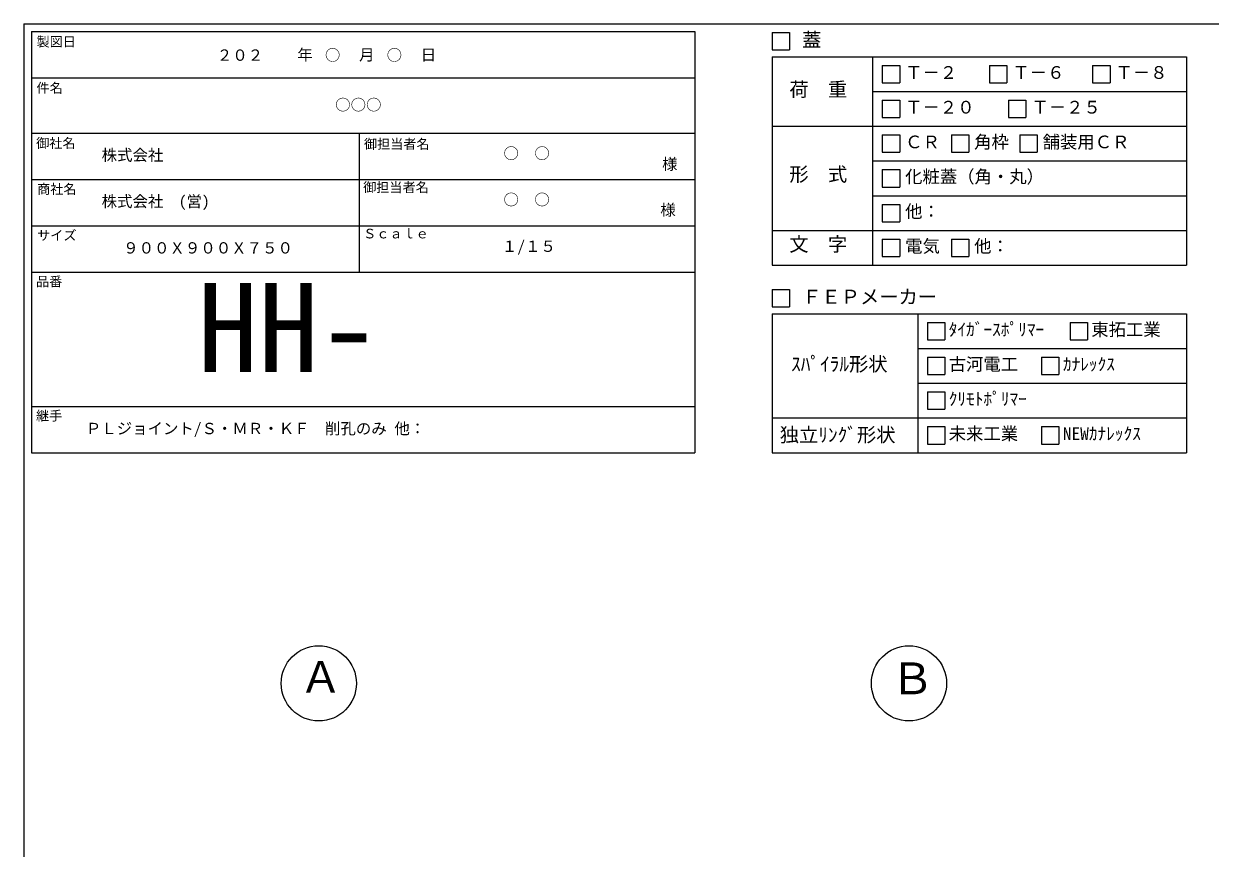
# Model space of a CAD drawing. Units: millimetres, scale not verified. Extents: x -4890 to 18490, y -2308 to 2308.
# Drawn here: x -1230 to 1846, y 171 to 2308 of the extents above; entities that cross this region are included whole.
import ezdxf
from ezdxf.enums import TextEntityAlignment as Align

# ---------------------------------------------------------------- set-up
doc = ezdxf.new("R2010")
doc.units = ezdxf.units.MM
doc.header["$LTSCALE"] = 10
doc.linetypes.add('USER5', pattern=[3.185, 0.01, -3.175])
for name, color, linetype, lineweight in [('0-2_waku', 7, 'Continuous', 18), ('0-3_gaikei', 7, 'Continuous', 18), ('0-4_kakure', 7, 'USER5', 18), ('0-D_文字１', 7, 'Continuous', 18)]:
    doc.layers.add(name, color=color, linetype=linetype, lineweight=lineweight)
doc.styles.add('ＭＳ ゴシック', font='')
doc.styles.get('ＭＳ ゴシック').set_extended_font_data('MS Gothic')

msp = doc.modelspace()

# ---------------------------------------------------------------- linework, layer by layer
at = {"layer": '0-2_waku'}
for p, q in [((-1230, 2308.16), (-1230, -1966.84)), ((-1230, 2308.16), (4890, 2308.16)), ((-1210, 2288.16), (-1210, 1196.16)), ((-1210, 2288.16), (510, 2288.16)), ((-1210, 2288.16), (-1210, 1196.16)), ((-1210, 2288.16), (510, 2288.16)), ((-1210, 2288.16), (-1210, 1196.16)), ((510, 2288.16), (510, 1196.16)), ((710, 2222.39), (1785, 2222.39)), ((710, 2222.39), (710, 1682.39)), ((970.66, 2222.39), (970.66, 1682.39)), ((1785, 2222.39), (1785, 1682.39)), ((-1210, 2168.16), (510, 2168.16)), ((-1210, 2168.16), (510, 2168.16)), ((-1210, 2168.16), (510, 2168.16)), ((-1210, 2168.16), (510, 2168.16)), ((970.66, 2132.39), (1785, 2132.39)), ((710, 2042.39), (1785, 2042.39)), ((-1210, 2024.16), (510, 2024.16)), ((-1210, 2024.16), (510, 2024.16)), ((-360, 2024.16), (-360, 1664.16)), ((970.66, 1952.39), (1785, 1952.39)), ((-1210, 1904.16), (510, 1904.16)), ((970.66, 1862.39), (1785, 1862.39)), ((-1210, 1784.16), (510, 1784.16)), ((710, 1772.39), (1785, 1772.39)), ((-1210, 1664.16), (510, 1664.16)), ((710, 1682.39), (1785, 1682.39)), ((710, 1556.16), (1785, 1556.16)), ((710, 1556.16), (710, 1196.16)), ((1087.81, 1556.16), (1087.81, 1196.16)), ((1785, 1556.16), (1785, 1196.16)), ((1087.81, 1466.16), (1785, 1466.16)), ((1087.81, 1376.16), (1785, 1376.16)), ((-1210, 1316.16), (510, 1316.16)), ((710, 1286.16), (1785, 1286.16)), ((-1210, 1196.16), (510, 1196.16)), ((710, 1196.16), (1785, 1196.16)), ((710, 1196.16), (1785, 1196.16))]:
    msp.add_line(p, q, dxfattribs=at)
at = {"layer": '0-3_gaikei'}
for centre in [(-465, 598.16), (1065, 598.16)]:
    msp.add_circle(centre, 97.5, dxfattribs=at)
at = {"layer": '0-D_文字１'}
for p, q in [((710, 2285.2), (710, 2240.2)), ((710, 2240.2), (755, 2240.2)), ((995.97, 2199.89), (1040.97, 2199.89)), ((995.97, 2199.89), (995.97, 2154.89)), ((995.97, 2199.89), (995.97, 2154.89)), ((995.97, 2199.89), (1040.97, 2199.89)), ((995.97, 2199.89), (995.97, 2154.89)), ((995.97, 2199.89), (1040.97, 2199.89)), ((1040.97, 2199.89), (1040.97, 2154.89)), ((1040.97, 2199.89), (1040.97, 2154.89)), ((1040.97, 2199.89), (1040.97, 2154.89)), ((1274.05, 2199.89), (1319.05, 2199.89)), ((1274.05, 2199.89), (1274.05, 2154.89)), ((1319.05, 2199.89), (1319.05, 2154.89)), ((1541.25, 2199.89), (1586.25, 2199.89)), ((1541.25, 2199.89), (1541.25, 2154.89)), ((1586.25, 2199.89), (1586.25, 2154.89)), ((995.97, 2154.89), (1040.97, 2154.89)), ((995.97, 2154.89), (1040.97, 2154.89)), ((995.97, 2154.89), (1040.97, 2154.89)), ((1274.05, 2154.89), (1319.05, 2154.89)), ((1541.25, 2154.89), (1586.25, 2154.89)), ((995.97, 2109.89), (1040.97, 2109.89)), ((995.97, 2109.89), (995.97, 2064.89)), ((1040.97, 2109.89), (1040.97, 2064.89)), ((1323.45, 2109.89), (1368.45, 2109.89)), ((1323.45, 2109.89), (1323.45, 2064.89)), ((1368.45, 2109.89), (1368.45, 2064.89)), ((995.97, 2064.89), (1040.97, 2064.89)), ((1323.45, 2064.89), (1368.45, 2064.89)), ((995.97, 2019.89), (1040.97, 2019.89)), ((995.97, 2019.89), (995.97, 1974.89)), ((995.97, 2019.89), (995.97, 1974.89)), ((1040.97, 2019.89), (1040.97, 1974.89)), ((1040.97, 2019.89), (1040.97, 1974.89)), ((1174.96, 2019.89), (1219.96, 2019.89)), ((1174.96, 2019.89), (1174.96, 1974.89)), ((1219.96, 2019.89), (1219.96, 1974.89)), ((1352.47, 2019.89), (1397.47, 2019.89)), ((1352.47, 2019.89), (1352.47, 1974.89)), ((1397.47, 2019.89), (1397.47, 1974.89)), ((995.97, 1974.89), (1040.97, 1974.89)), ((995.97, 1974.89), (1040.97, 1974.89)), ((1174.96, 1974.89), (1219.96, 1974.89)), ((1352.47, 1974.89), (1397.47, 1974.89)), ((995.97, 1929.89), (995.97, 1884.89)), ((1040.97, 1929.89), (1040.97, 1884.89)), ((995.97, 1884.89), (1040.97, 1884.89)), ((995.97, 1839.89), (1040.97, 1839.89)), ((995.97, 1839.89), (995.97, 1794.89)), ((995.97, 1839.89), (995.97, 1794.89)), ((1040.97, 1839.89), (1040.97, 1794.89)), ((1040.97, 1839.89), (1040.97, 1794.89)), ((995.97, 1794.89), (1040.97, 1794.89)), ((995.97, 1794.89), (1040.97, 1794.89)), ((995.97, 1749.89), (995.97, 1704.89)), ((1174.96, 1749.89), (1174.96, 1704.89)), ((995.97, 1704.89), (1040.97, 1704.89)), ((1174.96, 1704.89), (1219.96, 1704.89)), ((710, 1618.98), (710, 1573.98)), ((710, 1573.98), (755, 1573.98)), ((1113.11, 1533.66), (1113.11, 1488.66)), ((1482.7, 1533.66), (1527.7, 1533.66)), ((1482.7, 1533.66), (1482.7, 1488.66)), ((1482.7, 1533.66), (1527.7, 1533.66)), ((1482.7, 1533.66), (1482.7, 1488.66)), ((1482.7, 1533.66), (1527.7, 1533.66)), ((1482.7, 1533.66), (1482.7, 1488.66)), ((1527.7, 1533.66), (1527.7, 1488.66)), ((1527.7, 1533.66), (1527.7, 1488.66)), ((1527.7, 1533.66), (1527.7, 1488.66)), ((1113.11, 1488.66), (1158.11, 1488.66)), ((1482.7, 1488.66), (1527.7, 1488.66)), ((1482.7, 1488.66), (1527.7, 1488.66)), ((1482.7, 1488.66), (1527.7, 1488.66)), ((1113.11, 1443.66), (1158.11, 1443.66)), ((1113.11, 1443.66), (1113.11, 1398.66)), ((1158.11, 1443.66), (1158.11, 1398.66)), ((1409.02, 1443.66), (1409.02, 1398.66)), ((1113.11, 1398.66), (1158.11, 1398.66)), ((1409.02, 1398.66), (1454.02, 1398.66)), ((1113.11, 1353.66), (1113.11, 1308.66)), ((1113.11, 1308.66), (1158.11, 1308.66)), ((1113.11, 1263.66), (1158.11, 1263.66)), ((1113.11, 1263.66), (1113.11, 1218.66)), ((1158.11, 1263.66), (1158.11, 1218.66)), ((1409.02, 1263.66), (1454.02, 1263.66)), ((1409.02, 1263.66), (1409.02, 1218.66)), ((1454.02, 1263.66), (1454.02, 1218.66)), ((1113.11, 1218.66), (1158.11, 1218.66)), ((1409.02, 1218.66), (1454.02, 1218.66))]:
    msp.add_line(p, q, dxfattribs=at)
for points in [[(710, 2285.2), (755, 2285.2), (755, 2240.2)], [(710, 2285.2), (755, 2285.2), (755, 2240.2)], [(995.97, 2019.89), (1040.97, 2019.89), (1040.97, 1974.89)], [(995.97, 2019.89), (995.97, 1974.89), (1040.97, 1974.89)], [(995.97, 1929.89), (1040.97, 1929.89), (1040.97, 1884.89)], [(995.97, 1839.89), (1040.97, 1839.89), (1040.97, 1794.89)], [(995.97, 1839.89), (995.97, 1794.89), (1040.97, 1794.89)], [(995.97, 1749.89), (1040.97, 1749.89), (1040.97, 1704.89)], [(1174.96, 1749.89), (1219.96, 1749.89), (1219.96, 1704.89)], [(710, 1618.98), (755, 1618.98), (755, 1573.98)], [(1113.11, 1533.66), (1158.11, 1533.66), (1158.11, 1488.66)], [(1409.02, 1443.66), (1454.02, 1443.66), (1454.02, 1398.66)], [(1113.11, 1353.66), (1158.11, 1353.66), (1158.11, 1308.66)]]:
    msp.add_lwpolyline(points, dxfattribs=at)

# ---------------------------------------------------------------- texts
at = {"layer": '0-4_kakure', "style": 'ＭＳ ゴシック'}
for s, p in [('\u3000\u3000２０２\u3000\u3000\u3000\u3000○\u3000\u3000\u3000○', (-809.17, 2203.33)), ('○○○', (-422.49, 2074.5)), ('株式会社', (-1028, 1944.25)), ('○\u3000○', (13.78, 1948.63)), ('株式会社\u3000(営)', (-1028, 1824.25)), ('○\u3000○', (13.78, 1828.63))]:
    msp.add_text(s, height=29.33, dxfattribs=at).set_placement(p, align=Align.BOTTOM_LEFT)
at = {"layer": '0-D_文字１', "style": 'ＭＳ ゴシック'}
for s, height, p in [('製図日', 24.93, (-1196.73, 2241.72)), ('蓋', 36.66, (788.08, 2237.28)), ('\u3000\u3000年\u3000\u3000\u3000月\u3000\u3000\u3000日', 29.33, (-600.69, 2204.11)), ('Ｔ－２', 32.99, (1055.11, 2155.37)), ('Ｔ－６', 32.99, (1333.19, 2155.37)), ('Ｔ－８', 32.99, (1600.4, 2155.37)), ('件名', 24.93, (-1196.73, 2121.72)), ('荷\u3000重', 36.66, (754.96, 2108.58)), ('Ｔ－２０', 32.99, (1055.11, 2065.37)), ('Ｔ－２５', 32.99, (1382.59, 2065.37)), ('御社名', 24.93, (-1197.71, 1978.71)), ('御担当者名', 24.93, (-347.8, 1976.5)), ('御担当者名', 24.93, (-347.8, 1976.5)), ('ＣＲ', 32.99, (1055.11, 1975.37)), ('角枠', 32.99, (1234.1, 1975.37)), ('舗装用ＣＲ', 32.99, (1411.61, 1975.37)), ('様', 29.33, (424.95, 1921)), ('形\u3000式', 36.66, (754.96, 1888.62)), ('化粧蓋（角・丸）', 32.99, (1055.11, 1885.37)), ('商社名', 24.93, (-1195.1, 1859.67)), ('御担当者名', 24.93, (-350.01, 1864.19)), ('様', 29.33, (420.46, 1802.08)), ('他：', 32.99, (1055.11, 1795.37)), ('サイズ', 24.93, (-1195.1, 1739.67)), ('Ｓｃａｌｅ', 24.93, (-350.01, 1744.19)), ('文\u3000字', 36.66, (754.96, 1707.14)), ('９００Ｘ９００Ｘ７５０', 29.33, (-972.11, 1703.63)), ('１/１５', 29.33, (9.73, 1707.87)), ('電気', 32.99, (1055.11, 1705.37)), ('他：', 32.99, (1234.1, 1705.37)), ('品番', 24.93, (-1198.1, 1620.02)), ('HH-', 230.9, (-779.27, 1336)), ('ＦＥＰメーカー', 36.66, (788.08, 1571.06)), ('ﾀｲｶﾞｰｽﾎﾟﾘﾏｰ', 32.99, (1168.08, 1489.15)), ('東拓工業', 32.99, (1537.67, 1489.15)), ('ｽﾊﾟｲﾗﾙ形状', 36.66, (759.62, 1396.5)), ('古河電工', 32.99, (1168.08, 1399.15)), ('ｶﾅﾚｯｸｽ', 32.99, (1463.99, 1399.15)), ('ｸﾘﾓﾄﾎﾟﾘﾏｰ', 32.99, (1168.08, 1309.15)), ('継手', 24.93, (-1198.1, 1272.02)), ('ＰＬジョイント/Ｓ・ＭＲ・ＫＦ\u3000削孔のみ 他：', 29.33, (-1069.01, 1235.37)), ('独立ﾘﾝｸﾞ形状', 36.66, (730.08, 1213.02)), ('未来工業', 32.99, (1168.08, 1219.15)), ('NEWｶﾅﾚｯｸｽ', 32.99, (1463.99, 1219.15)), ('Ａ', 82.48, (-516.18, 548.89)), ('Ｂ', 82.48, (1017.69, 545.09))]:
    msp.add_text(s, height=height, dxfattribs=at).set_placement(p, align=Align.BOTTOM_LEFT)

doc.saveas('drawing.dxf')
